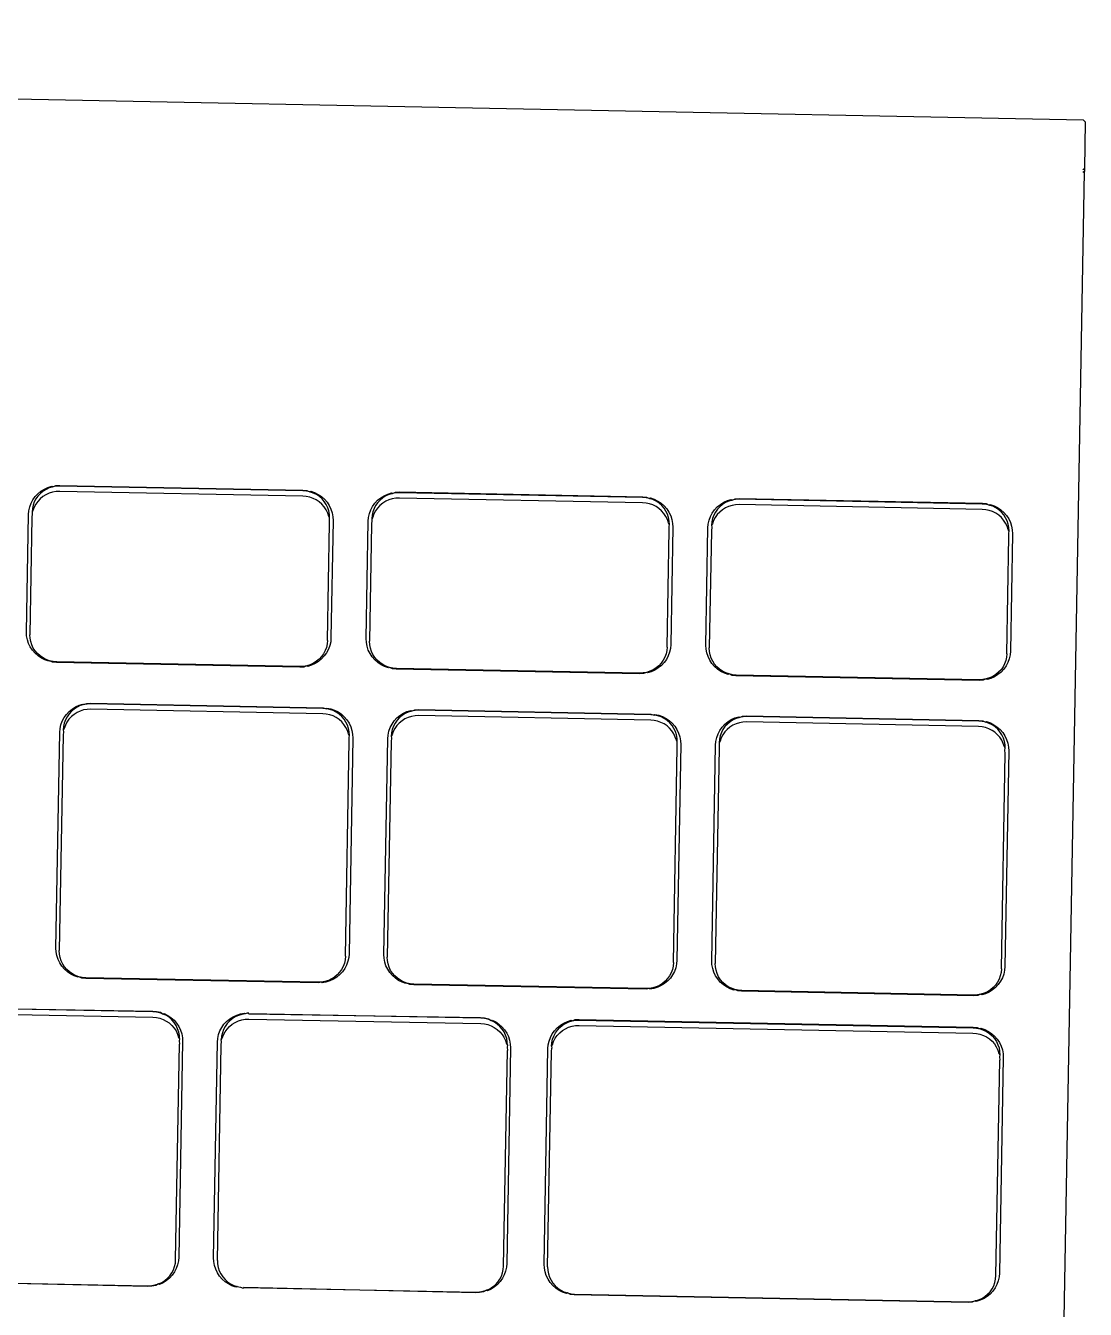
# Model space of a CAD drawing. Header units: millimetres. Extents: x -9564 to 100156, y -26854 to 24346.
# Drawn here: x 64363.5 to 64417.4, y -3002.1 to -2936.8 of the extents above; entities that cross this region are included whole.
import ezdxf

# ---------------------------------------------------------------- set-up
doc = ezdxf.new("R2010")
doc.units = ezdxf.units.MM
doc.header["$LTSCALE"] = 100
doc.layers.add('Muebles', color=112, linetype='Continuous')

msp = doc.modelspace()

# ---------------------------------------------------------------- linework, layer by layer
at = {"layer": 'Muebles'}
for p, q in [((64417.324, -2941.59), (64170.761, -2936.784)), ((64417.324, -2941.59), (64417.41, -2941.678)), ((64417.41, -2941.678), (64417.368, -2944.063)), ((64415.508, -3049.529), (64417.366, -2944.199)), ((64417.366, -2944.199), (64417.277, -2944.263)), ((64417.368, -2944.063), (64417.279, -2944.127)), ((64417.368, -2944.063), (64417.366, -2944.199)), ((64364.472, -2960.364), (64364.657, -2960.28)), ((64364.725, -2960.303), (64364.561, -2960.378)), ((64364.657, -2960.28), (64364.852, -2960.219)), ((64364.898, -2960.25), (64364.725, -2960.303)), ((64364.852, -2960.219), (64364.898, -2960.25)), ((64364.898, -2960.25), (64365.053, -2960.184)), ((64365.076, -2960.219), (64364.898, -2960.25)), ((64365.053, -2960.184), (64365.252, -2960.176)), ((64365.257, -2960.211), (64365.076, -2960.219)), ((64365.252, -2960.176), (64377.625, -2960.417)), ((64377.619, -2960.452), (64365.257, -2960.211)), ((64363.796, -2961.088), (64363.89, -2960.911)), ((64363.89, -2960.911), (64364.006, -2960.748)), ((64364.044, -2960.863), (64363.961, -2961.02)), ((64364.006, -2960.748), (64364.144, -2960.6)), ((64364.148, -2960.718), (64364.044, -2960.863)), ((64364.265, -2960.861), (64364.143, -2960.991)), ((64364.144, -2960.6), (64364.3, -2960.472)), ((64364.27, -2960.588), (64364.148, -2960.718)), ((64364.403, -2960.747), (64364.265, -2960.861)), ((64364.408, -2960.474), (64364.27, -2960.588)), ((64364.3, -2960.472), (64364.472, -2960.364)), ((64364.556, -2960.651), (64364.403, -2960.747)), ((64364.561, -2960.378), (64364.408, -2960.474)), ((64364.72, -2960.576), (64364.556, -2960.651)), ((64364.893, -2960.523), (64364.72, -2960.576)), ((64365.071, -2960.492), (64364.893, -2960.523)), ((64365.252, -2960.484), (64365.071, -2960.492)), ((64377.614, -2960.725), (64365.252, -2960.484)), ((64377.795, -2960.74), (64377.614, -2960.725)), ((64377.8, -2960.467), (64377.619, -2960.452)), ((64377.625, -2960.417), (64377.823, -2960.433)), ((64377.972, -2960.778), (64377.795, -2960.74)), ((64377.977, -2960.505), (64377.8, -2960.467)), ((64377.823, -2960.433), (64377.977, -2960.505)), ((64378.143, -2960.838), (64377.972, -2960.778)), ((64377.977, -2960.505), (64378.023, -2960.476)), ((64378.148, -2960.565), (64377.977, -2960.505)), ((64378.023, -2960.476), (64378.216, -2960.544)), ((64378.304, -2960.919), (64378.143, -2960.838)), ((64378.309, -2960.646), (64378.148, -2960.565)), ((64378.216, -2960.544), (64378.398, -2960.636)), ((64378.453, -2961.021), (64378.304, -2960.919)), ((64378.458, -2960.748), (64378.309, -2960.646)), ((64378.398, -2960.636), (64378.566, -2960.75)), ((64378.593, -2960.867), (64378.458, -2960.748)), ((64378.566, -2960.75), (64378.717, -2960.884)), ((64378.71, -2961.002), (64378.593, -2960.867)), ((64378.717, -2960.884), (64378.849, -2961.037)), ((64381.282, -2961.084), (64381.42, -2960.937)), ((64381.42, -2960.937), (64381.576, -2960.809)), ((64381.546, -2960.924), (64381.424, -2961.055)), ((64381.684, -2960.81), (64381.546, -2960.924)), ((64381.576, -2960.809), (64381.748, -2960.701)), ((64381.837, -2960.715), (64381.684, -2960.81)), ((64381.748, -2960.701), (64381.933, -2960.617)), ((64381.996, -2960.913), (64381.832, -2960.988)), ((64382.001, -2960.64), (64381.837, -2960.715)), ((64381.933, -2960.617), (64382.128, -2960.556)), ((64382.169, -2960.86), (64381.996, -2960.913)), ((64382.174, -2960.587), (64382.001, -2960.64)), ((64382.128, -2960.556), (64382.174, -2960.587)), ((64382.347, -2960.829), (64382.169, -2960.86)), ((64382.174, -2960.587), (64382.329, -2960.521)), ((64382.352, -2960.556), (64382.174, -2960.587)), ((64382.329, -2960.521), (64382.528, -2960.512)), ((64382.529, -2960.821), (64382.347, -2960.829)), ((64382.533, -2960.548), (64382.352, -2960.556)), ((64382.528, -2960.512), (64394.901, -2960.754)), ((64394.89, -2961.062), (64382.529, -2960.821)), ((64394.895, -2960.789), (64382.533, -2960.548)), ((64395.076, -2960.804), (64394.895, -2960.789)), ((64394.901, -2960.754), (64395.099, -2960.77)), ((64395.253, -2960.842), (64395.076, -2960.804)), ((64395.099, -2960.77), (64395.253, -2960.842)), ((64395.253, -2960.842), (64395.299, -2960.813)), ((64395.424, -2960.902), (64395.253, -2960.842)), ((64395.299, -2960.813), (64395.492, -2960.881)), ((64395.585, -2960.983), (64395.424, -2960.902)), ((64395.492, -2960.881), (64395.674, -2960.973)), ((64395.734, -2961.084), (64395.585, -2960.983)), ((64395.674, -2960.973), (64395.842, -2961.087)), ((64399.024, -2961.038), (64399.209, -2960.953)), ((64399.277, -2960.977), (64399.113, -2961.052)), ((64399.209, -2960.953), (64399.404, -2960.893)), ((64399.45, -2960.923), (64399.277, -2960.977)), ((64399.404, -2960.893), (64399.45, -2960.923)), ((64399.45, -2960.923), (64399.606, -2960.858)), ((64399.628, -2960.892), (64399.45, -2960.923)), ((64399.606, -2960.858), (64399.804, -2960.849)), ((64399.809, -2960.884), (64399.628, -2960.892)), ((64399.804, -2960.849), (64412.177, -2961.09)), ((64412.171, -2961.125), (64399.809, -2960.884)), ((64363.667, -2961.663), (64363.684, -2961.47)), ((64363.684, -2961.47), (64363.727, -2961.275)), ((64363.727, -2961.275), (64363.796, -2961.088)), ((64363.857, -2961.632), (64363.842, -2961.809)), ((64363.862, -2961.359), (64363.847, -2961.535)), ((64363.895, -2961.46), (64363.847, -2961.535)), ((64363.847, -2961.535), (64363.857, -2961.632)), ((64363.9, -2961.187), (64363.862, -2961.359)), ((64363.956, -2961.293), (64363.895, -2961.46)), ((64363.961, -2961.02), (64363.9, -2961.187)), ((64364.039, -2961.136), (64363.956, -2961.293)), ((64364.143, -2960.991), (64364.039, -2961.136)), ((64378.588, -2961.14), (64378.453, -2961.021)), ((64378.705, -2961.275), (64378.588, -2961.14)), ((64378.803, -2961.424), (64378.705, -2961.275)), ((64378.808, -2961.151), (64378.71, -2961.002)), ((64378.881, -2961.584), (64378.803, -2961.424)), ((64378.885, -2961.311), (64378.808, -2961.151)), ((64378.849, -2961.037), (64378.96, -2961.205)), ((64378.936, -2961.753), (64378.881, -2961.584)), ((64378.941, -2961.48), (64378.885, -2961.311)), ((64378.973, -2961.654), (64378.941, -2961.48)), ((64378.96, -2961.205), (64379.047, -2961.385)), ((64379.047, -2961.385), (64379.11, -2961.575)), ((64379.11, -2961.575), (64379.146, -2961.771)), ((64380.96, -2961.807), (64381.003, -2961.612)), ((64381.003, -2961.612), (64381.072, -2961.425)), ((64381.072, -2961.425), (64381.166, -2961.248)), ((64381.176, -2961.523), (64381.138, -2961.696)), ((64381.166, -2961.248), (64381.282, -2961.084)), ((64381.232, -2961.63), (64381.171, -2961.796)), ((64381.237, -2961.357), (64381.176, -2961.523)), ((64381.315, -2961.473), (64381.232, -2961.63)), ((64381.32, -2961.2), (64381.237, -2961.357)), ((64381.419, -2961.328), (64381.315, -2961.473)), ((64381.424, -2961.055), (64381.32, -2961.2)), ((64381.541, -2961.197), (64381.419, -2961.328)), ((64381.679, -2961.083), (64381.541, -2961.197)), ((64381.832, -2960.988), (64381.679, -2961.083)), ((64395.071, -2961.077), (64394.89, -2961.062)), ((64395.248, -2961.115), (64395.071, -2961.077)), ((64395.419, -2961.175), (64395.248, -2961.115)), ((64395.58, -2961.256), (64395.419, -2961.175)), ((64395.729, -2961.357), (64395.58, -2961.256)), ((64395.864, -2961.477), (64395.729, -2961.357)), ((64395.869, -2961.204), (64395.734, -2961.084)), ((64395.842, -2961.087), (64395.993, -2961.221)), ((64395.981, -2961.612), (64395.864, -2961.477)), ((64395.986, -2961.339), (64395.869, -2961.204)), ((64396.079, -2961.761), (64395.981, -2961.612)), ((64396.084, -2961.488), (64395.986, -2961.339)), ((64395.993, -2961.221), (64396.126, -2961.374)), ((64396.162, -2961.648), (64396.084, -2961.488)), ((64396.126, -2961.374), (64396.236, -2961.542)), ((64396.236, -2961.542), (64396.324, -2961.722)), ((64398.349, -2961.761), (64398.442, -2961.585)), ((64398.442, -2961.585), (64398.559, -2961.421)), ((64398.596, -2961.537), (64398.513, -2961.694)), ((64398.559, -2961.421), (64398.696, -2961.274)), ((64398.7, -2961.392), (64398.596, -2961.537)), ((64398.817, -2961.534), (64398.695, -2961.665)), ((64398.696, -2961.274), (64398.852, -2961.145)), ((64398.822, -2961.261), (64398.7, -2961.392)), ((64398.955, -2961.42), (64398.817, -2961.534)), ((64398.96, -2961.147), (64398.822, -2961.261)), ((64398.852, -2961.145), (64399.024, -2961.038)), ((64399.108, -2961.325), (64398.955, -2961.42)), ((64399.113, -2961.052), (64398.96, -2961.147)), ((64399.272, -2961.25), (64399.108, -2961.325)), ((64399.445, -2961.196), (64399.272, -2961.25)), ((64399.623, -2961.165), (64399.445, -2961.196)), ((64399.805, -2961.157), (64399.623, -2961.165)), ((64412.166, -2961.398), (64399.805, -2961.157)), ((64412.347, -2961.413), (64412.166, -2961.398)), ((64412.352, -2961.14), (64412.171, -2961.125)), ((64412.177, -2961.09), (64412.376, -2961.107)), ((64412.524, -2961.451), (64412.347, -2961.413)), ((64412.529, -2961.178), (64412.352, -2961.14)), ((64412.376, -2961.107), (64412.529, -2961.178)), ((64412.695, -2961.512), (64412.524, -2961.451)), ((64412.529, -2961.178), (64412.576, -2961.15)), ((64412.7, -2961.239), (64412.529, -2961.178)), ((64412.576, -2961.15), (64412.768, -2961.218)), ((64412.856, -2961.593), (64412.695, -2961.512)), ((64412.861, -2961.32), (64412.7, -2961.239)), ((64412.768, -2961.218), (64412.95, -2961.309)), ((64413.005, -2961.694), (64412.856, -2961.593)), ((64413.01, -2961.421), (64412.861, -2961.32)), ((64412.95, -2961.309), (64413.118, -2961.423)), ((64413.145, -2961.54), (64413.01, -2961.421)), ((64413.118, -2961.423), (64413.27, -2961.558)), ((64413.262, -2961.676), (64413.145, -2961.54)), ((64413.27, -2961.558), (64413.402, -2961.71)), ((64363.562, -2967.639), (64363.667, -2961.663)), ((64363.842, -2961.809), (64363.737, -2967.774)), ((64378.872, -2968.069), (64378.977, -2962.104)), ((64378.982, -2961.831), (64378.936, -2961.753)), ((64378.968, -2961.927), (64378.982, -2961.831)), ((64378.977, -2962.104), (64378.968, -2961.927)), ((64378.982, -2961.831), (64378.973, -2961.654)), ((64379.156, -2961.965), (64379.05, -2967.941)), ((64379.146, -2961.771), (64379.156, -2961.965)), ((64380.838, -2967.976), (64380.944, -2962)), ((64380.944, -2962), (64380.96, -2961.807)), ((64381.118, -2962.145), (64381.013, -2968.11)), ((64381.133, -2961.969), (64381.118, -2962.145)), ((64381.138, -2961.696), (64381.123, -2961.872)), ((64381.171, -2961.796), (64381.123, -2961.872)), ((64381.123, -2961.872), (64381.133, -2961.969)), ((64396.157, -2961.921), (64396.079, -2961.761)), ((64396.212, -2962.09), (64396.157, -2961.921)), ((64396.217, -2961.817), (64396.162, -2961.648)), ((64396.258, -2962.167), (64396.212, -2962.09)), ((64396.249, -2961.991), (64396.217, -2961.817)), ((64396.244, -2962.264), (64396.258, -2962.167)), ((64396.253, -2962.44), (64396.244, -2962.264)), ((64396.258, -2962.167), (64396.249, -2961.991)), ((64396.324, -2961.722), (64396.386, -2961.912)), ((64396.386, -2961.912), (64396.422, -2962.108)), ((64396.422, -2962.108), (64396.432, -2962.302)), ((64398.22, -2962.336), (64398.236, -2962.144)), ((64398.236, -2962.144), (64398.279, -2961.949)), ((64398.279, -2961.949), (64398.349, -2961.761)), ((64398.414, -2962.033), (64398.399, -2962.209)), ((64398.447, -2962.133), (64398.399, -2962.209)), ((64398.399, -2962.209), (64398.409, -2962.306)), ((64398.452, -2961.86), (64398.414, -2962.033)), ((64398.508, -2961.967), (64398.447, -2962.133)), ((64398.513, -2961.694), (64398.452, -2961.86)), ((64398.592, -2961.81), (64398.508, -2961.967)), ((64398.695, -2961.665), (64398.592, -2961.81)), ((64413.14, -2961.813), (64413.005, -2961.694)), ((64413.257, -2961.949), (64413.14, -2961.813)), ((64413.355, -2962.098), (64413.257, -2961.949)), ((64413.36, -2961.825), (64413.262, -2961.676)), ((64413.433, -2962.258), (64413.355, -2962.098)), ((64413.438, -2961.985), (64413.36, -2961.825)), ((64413.402, -2961.71), (64413.513, -2961.878)), ((64413.488, -2962.426), (64413.433, -2962.258)), ((64413.493, -2962.153), (64413.438, -2961.985)), ((64413.525, -2962.327), (64413.493, -2962.153)), ((64413.513, -2961.878), (64413.6, -2962.059)), ((64413.6, -2962.059), (64413.662, -2962.249)), ((64413.662, -2962.249), (64413.699, -2962.445)), ((64396.148, -2968.405), (64396.253, -2962.44)), ((64396.432, -2962.302), (64396.327, -2968.278)), ((64398.114, -2968.313), (64398.22, -2962.336)), ((64398.394, -2962.482), (64398.289, -2968.447)), ((64398.409, -2962.306), (64398.394, -2962.482)), ((64413.424, -2968.742), (64413.529, -2962.777)), ((64413.534, -2962.504), (64413.488, -2962.426)), ((64413.52, -2962.6), (64413.534, -2962.504)), ((64413.529, -2962.777), (64413.52, -2962.6)), ((64413.534, -2962.504), (64413.525, -2962.327)), ((64413.708, -2962.638), (64413.603, -2968.615)), ((64413.699, -2962.445), (64413.708, -2962.638)), ((64363.571, -2967.833), (64363.562, -2967.639)), ((64363.608, -2968.029), (64363.571, -2967.833)), ((64363.67, -2968.219), (64363.608, -2968.029)), ((64363.745, -2967.95), (64363.737, -2967.774)), ((64363.778, -2968.124), (64363.745, -2967.95)), ((64363.833, -2968.293), (64363.778, -2968.124)), ((64378.872, -2968.069), (64378.857, -2968.245)), ((64379.034, -2968.134), (64378.991, -2968.329)), ((64379.05, -2967.941), (64379.034, -2968.134)), ((64380.848, -2968.169), (64380.838, -2967.976)), ((64380.884, -2968.366), (64380.848, -2968.169)), ((64381.021, -2968.287), (64381.013, -2968.11)), ((64363.758, -2968.399), (64363.67, -2968.219)), ((64363.868, -2968.567), (64363.758, -2968.399)), ((64363.91, -2968.453), (64363.833, -2968.293)), ((64364, -2968.72), (64363.868, -2968.567)), ((64364.009, -2968.602), (64363.91, -2968.453)), ((64364.152, -2968.854), (64364, -2968.72)), ((64364.126, -2968.737), (64364.009, -2968.602)), ((64364.26, -2968.857), (64364.126, -2968.737)), ((64378.674, -2968.741), (64378.571, -2968.886)), ((64378.757, -2968.584), (64378.674, -2968.741)), ((64378.828, -2968.693), (64378.711, -2968.857)), ((64378.818, -2968.418), (64378.757, -2968.584)), ((64378.857, -2968.245), (64378.818, -2968.418)), ((64378.922, -2968.516), (64378.828, -2968.693)), ((64378.991, -2968.329), (64378.922, -2968.516)), ((64380.946, -2968.556), (64380.884, -2968.366)), ((64381.034, -2968.736), (64380.946, -2968.556)), ((64381.054, -2968.461), (64381.021, -2968.287)), ((64381.144, -2968.904), (64381.034, -2968.736)), ((64381.109, -2968.63), (64381.054, -2968.461)), ((64381.186, -2968.79), (64381.109, -2968.63)), ((64381.285, -2968.939), (64381.186, -2968.79)), ((64396.094, -2968.754), (64396.033, -2968.921)), ((64396.133, -2968.582), (64396.094, -2968.754)), ((64396.148, -2968.405), (64396.133, -2968.582)), ((64396.267, -2968.665), (64396.198, -2968.853)), ((64396.31, -2968.471), (64396.267, -2968.665)), ((64396.327, -2968.278), (64396.31, -2968.471)), ((64398.124, -2968.506), (64398.114, -2968.313)), ((64398.16, -2968.702), (64398.124, -2968.506)), ((64398.223, -2968.892), (64398.16, -2968.702)), ((64398.297, -2968.624), (64398.289, -2968.447)), ((64398.33, -2968.798), (64398.297, -2968.624)), ((64398.385, -2968.966), (64398.33, -2968.798)), ((64413.424, -2968.742), (64413.409, -2968.918)), ((64413.586, -2968.808), (64413.543, -2969.002)), ((64413.603, -2968.615), (64413.586, -2968.808)), ((64364.32, -2968.968), (64364.152, -2968.854)), ((64364.409, -2968.958), (64364.26, -2968.857)), ((64364.502, -2969.06), (64364.32, -2968.968)), ((64364.571, -2969.039), (64364.409, -2968.958)), ((64364.695, -2969.128), (64364.502, -2969.06)), ((64364.741, -2969.099), (64364.571, -2969.039)), ((64364.741, -2969.099), (64364.695, -2969.128)), ((64364.919, -2969.137), (64364.741, -2969.099)), ((64364.895, -2969.171), (64364.741, -2969.099)), ((64365.093, -2969.187), (64364.895, -2969.171)), ((64365.1, -2969.152), (64364.919, -2969.137)), ((64377.466, -2969.428), (64365.093, -2969.187)), ((64377.461, -2969.393), (64365.1, -2969.152)), ((64377.642, -2969.385), (64377.461, -2969.393)), ((64377.664, -2969.42), (64377.466, -2969.428)), ((64377.821, -2969.354), (64377.642, -2969.385)), ((64377.821, -2969.354), (64377.664, -2969.42)), ((64377.994, -2969.301), (64377.821, -2969.354)), ((64377.866, -2969.385), (64377.821, -2969.354)), ((64378.061, -2969.324), (64377.866, -2969.385)), ((64378.158, -2969.226), (64377.994, -2969.301)), ((64378.246, -2969.24), (64378.061, -2969.324)), ((64378.31, -2969.13), (64378.158, -2969.226)), ((64378.418, -2969.132), (64378.246, -2969.24)), ((64378.449, -2969.016), (64378.31, -2969.13)), ((64378.574, -2969.004), (64378.418, -2969.132)), ((64378.571, -2968.886), (64378.449, -2969.016)), ((64378.711, -2968.857), (64378.574, -2969.004)), ((64381.277, -2969.056), (64381.144, -2968.904)), ((64381.428, -2969.191), (64381.277, -2969.056)), ((64381.402, -2969.074), (64381.285, -2968.939)), ((64381.536, -2969.193), (64381.402, -2969.074)), ((64381.596, -2969.305), (64381.428, -2969.191)), ((64381.685, -2969.294), (64381.536, -2969.193)), ((64381.778, -2969.397), (64381.596, -2969.305)), ((64381.847, -2969.376), (64381.685, -2969.294)), ((64381.971, -2969.465), (64381.778, -2969.397)), ((64382.017, -2969.436), (64381.847, -2969.376)), ((64382.017, -2969.436), (64381.971, -2969.465)), ((64382.195, -2969.474), (64382.017, -2969.436)), ((64382.171, -2969.507), (64382.017, -2969.436)), ((64382.376, -2969.489), (64382.195, -2969.474)), ((64395.586, -2969.467), (64395.434, -2969.562)), ((64395.694, -2969.469), (64395.522, -2969.576)), ((64395.725, -2969.353), (64395.586, -2969.467)), ((64395.85, -2969.341), (64395.694, -2969.469)), ((64395.847, -2969.223), (64395.725, -2969.353)), ((64395.95, -2969.078), (64395.847, -2969.223)), ((64395.988, -2969.193), (64395.85, -2969.341)), ((64396.033, -2968.921), (64395.95, -2969.078)), ((64396.104, -2969.03), (64395.988, -2969.193)), ((64396.198, -2968.853), (64396.104, -2969.03)), ((64398.31, -2969.073), (64398.223, -2968.892)), ((64398.421, -2969.241), (64398.31, -2969.073)), ((64398.462, -2969.127), (64398.385, -2968.966)), ((64398.553, -2969.393), (64398.421, -2969.241)), ((64398.561, -2969.276), (64398.462, -2969.127)), ((64398.704, -2969.528), (64398.553, -2969.393)), ((64398.678, -2969.411), (64398.561, -2969.276)), ((64398.812, -2969.53), (64398.678, -2969.411)), ((64413.226, -2969.414), (64413.123, -2969.559)), ((64413.309, -2969.257), (64413.226, -2969.414)), ((64413.38, -2969.367), (64413.264, -2969.53)), ((64413.371, -2969.091), (64413.309, -2969.257)), ((64413.409, -2968.918), (64413.371, -2969.091)), ((64413.474, -2969.19), (64413.38, -2969.367)), ((64413.543, -2969.002), (64413.474, -2969.19)), ((64382.369, -2969.524), (64382.171, -2969.507)), ((64394.742, -2969.765), (64382.369, -2969.524)), ((64394.737, -2969.73), (64382.376, -2969.489)), ((64394.918, -2969.722), (64394.737, -2969.73)), ((64394.941, -2969.756), (64394.742, -2969.765)), ((64395.097, -2969.691), (64394.918, -2969.722)), ((64395.097, -2969.691), (64394.941, -2969.756)), ((64395.27, -2969.637), (64395.097, -2969.691)), ((64395.142, -2969.721), (64395.097, -2969.691)), ((64395.337, -2969.661), (64395.142, -2969.721)), ((64395.434, -2969.562), (64395.27, -2969.637)), ((64395.522, -2969.576), (64395.337, -2969.661)), ((64398.872, -2969.642), (64398.704, -2969.528)), ((64398.961, -2969.631), (64398.812, -2969.53)), ((64399.054, -2969.734), (64398.872, -2969.642)), ((64399.123, -2969.713), (64398.961, -2969.631)), ((64399.247, -2969.801), (64399.054, -2969.734)), ((64399.293, -2969.773), (64399.123, -2969.713)), ((64399.293, -2969.773), (64399.247, -2969.801)), ((64399.471, -2969.811), (64399.293, -2969.773)), ((64399.447, -2969.844), (64399.293, -2969.773)), ((64399.645, -2969.861), (64399.447, -2969.844)), ((64399.652, -2969.826), (64399.471, -2969.811)), ((64412.018, -2970.102), (64399.645, -2969.861)), ((64412.013, -2970.067), (64399.652, -2969.826)), ((64412.194, -2970.059), (64412.013, -2970.067)), ((64412.217, -2970.093), (64412.018, -2970.102)), ((64412.373, -2970.028), (64412.194, -2970.059)), ((64412.373, -2970.028), (64412.217, -2970.093)), ((64412.546, -2969.974), (64412.373, -2970.028)), ((64412.418, -2970.058), (64412.373, -2970.028)), ((64412.613, -2969.998), (64412.418, -2970.058)), ((64412.71, -2969.899), (64412.546, -2969.974)), ((64412.798, -2969.913), (64412.613, -2969.998)), ((64412.862, -2969.804), (64412.71, -2969.899)), ((64412.97, -2969.806), (64412.798, -2969.913)), ((64413.001, -2969.69), (64412.862, -2969.804)), ((64413.126, -2969.677), (64412.97, -2969.806)), ((64413.123, -2969.559), (64413.001, -2969.69)), ((64413.264, -2969.53), (64413.126, -2969.677)), ((64366.053, -2971.448), (64366.237, -2971.363)), ((64366.301, -2971.386), (64366.139, -2971.462)), ((64366.237, -2971.363), (64366.43, -2971.303)), ((64366.473, -2971.333), (64366.301, -2971.386)), ((64366.43, -2971.303), (64366.473, -2971.333)), ((64366.473, -2971.333), (64366.63, -2971.268)), ((64366.649, -2971.302), (64366.473, -2971.333)), ((64366.63, -2971.268), (64366.827, -2971.259)), ((64366.829, -2971.294), (64366.649, -2971.302)), ((64366.827, -2971.259), (64378.644, -2971.489)), ((64378.634, -2971.524), (64366.829, -2971.294)), ((64365.384, -2972.172), (64365.477, -2971.995)), ((64365.477, -2971.995), (64365.592, -2971.831)), ((64365.628, -2971.947), (64365.545, -2972.104)), ((64365.592, -2971.831), (64365.728, -2971.684)), ((64365.725, -2972.074), (64365.623, -2972.22)), ((64365.73, -2971.801), (64365.628, -2971.947)), ((64365.846, -2971.944), (64365.725, -2972.074)), ((64365.728, -2971.684), (64365.883, -2971.556)), ((64365.851, -2971.671), (64365.73, -2971.801)), ((64365.983, -2971.83), (64365.846, -2971.944)), ((64365.988, -2971.557), (64365.851, -2971.671)), ((64365.883, -2971.556), (64366.053, -2971.448)), ((64366.134, -2971.735), (64365.983, -2971.83)), ((64366.139, -2971.462), (64365.988, -2971.557)), ((64366.297, -2971.66), (64366.134, -2971.735)), ((64366.468, -2971.606), (64366.297, -2971.66)), ((64366.645, -2971.575), (64366.468, -2971.606)), ((64366.824, -2971.567), (64366.645, -2971.575)), ((64378.629, -2971.797), (64366.824, -2971.567)), ((64378.808, -2971.812), (64378.629, -2971.797)), ((64378.813, -2971.539), (64378.634, -2971.524)), ((64378.644, -2971.489), (64378.813, -2971.539)), ((64378.984, -2971.85), (64378.808, -2971.812)), ((64378.813, -2971.539), (64378.841, -2971.506)), ((64378.989, -2971.577), (64378.813, -2971.539)), ((64378.841, -2971.506), (64379.039, -2971.549)), ((64379.153, -2971.91), (64378.984, -2971.85)), ((64379.158, -2971.637), (64378.989, -2971.577)), ((64379.039, -2971.549), (64379.23, -2971.616)), ((64379.313, -2971.991), (64379.153, -2971.91)), ((64379.318, -2971.718), (64379.158, -2971.637)), ((64379.23, -2971.616), (64379.411, -2971.708)), ((64379.46, -2972.093), (64379.313, -2971.991)), ((64379.465, -2971.82), (64379.318, -2971.718)), ((64379.411, -2971.708), (64379.577, -2971.823)), ((64379.598, -2971.939), (64379.465, -2971.82)), ((64379.577, -2971.823), (64379.727, -2971.957)), ((64379.714, -2972.074), (64379.598, -2971.939)), ((64379.811, -2972.223), (64379.714, -2972.074)), ((64379.727, -2971.957), (64379.858, -2972.11)), ((64382.268, -2972.157), (64382.404, -2972.009)), ((64382.404, -2972.009), (64382.559, -2971.881)), ((64382.529, -2971.996), (64382.408, -2972.127)), ((64382.666, -2971.882), (64382.529, -2971.996)), ((64382.559, -2971.881), (64382.729, -2971.773)), ((64382.812, -2972.06), (64382.661, -2972.155)), ((64382.817, -2971.787), (64382.666, -2971.882)), ((64382.729, -2971.773), (64382.913, -2971.688)), ((64382.974, -2971.985), (64382.812, -2972.06)), ((64382.979, -2971.712), (64382.817, -2971.787)), ((64382.913, -2971.688), (64383.106, -2971.628)), ((64383.145, -2971.931), (64382.974, -2971.985)), ((64383.15, -2971.658), (64382.979, -2971.712)), ((64383.106, -2971.628), (64383.15, -2971.658)), ((64383.322, -2971.9), (64383.145, -2971.931)), ((64383.15, -2971.658), (64383.306, -2971.593)), ((64383.327, -2971.627), (64383.15, -2971.658)), ((64383.306, -2971.593), (64383.503, -2971.584)), ((64383.502, -2971.892), (64383.322, -2971.9)), ((64383.507, -2971.619), (64383.327, -2971.627)), ((64395.307, -2972.122), (64383.502, -2971.892)), ((64383.503, -2971.584), (64395.32, -2971.814)), ((64395.312, -2971.849), (64383.507, -2971.619)), ((64395.491, -2971.864), (64395.312, -2971.849)), ((64395.32, -2971.814), (64395.491, -2971.864)), ((64395.491, -2971.864), (64395.517, -2971.831)), ((64395.667, -2971.902), (64395.491, -2971.864)), ((64395.517, -2971.831), (64395.715, -2971.874)), ((64395.836, -2971.962), (64395.667, -2971.902)), ((64395.715, -2971.874), (64395.906, -2971.942)), ((64395.995, -2972.044), (64395.836, -2971.962)), ((64395.906, -2971.942), (64396.087, -2972.033)), ((64396.143, -2972.145), (64395.995, -2972.044)), ((64396.087, -2972.033), (64396.253, -2972.148)), ((64399.405, -2972.098), (64399.589, -2972.013)), ((64399.657, -2972.037), (64399.494, -2972.112)), ((64399.589, -2972.013), (64399.782, -2971.953)), ((64399.828, -2971.983), (64399.657, -2972.037)), ((64399.782, -2971.953), (64399.828, -2971.983)), ((64399.828, -2971.983), (64399.982, -2971.918)), ((64400.005, -2971.952), (64399.828, -2971.983)), ((64399.982, -2971.918), (64400.179, -2971.909)), ((64400.184, -2971.944), (64400.005, -2971.952)), ((64400.179, -2971.909), (64411.996, -2972.139)), ((64411.99, -2972.174), (64400.184, -2971.944)), ((64365.256, -2972.746), (64365.273, -2972.554)), ((64365.273, -2972.554), (64365.316, -2972.359)), ((64365.316, -2972.359), (64365.384, -2972.172)), ((64365.442, -2972.716), (64365.427, -2972.892)), ((64365.447, -2972.443), (64365.432, -2972.619)), ((64365.48, -2972.543), (64365.432, -2972.619)), ((64365.432, -2972.619), (64365.442, -2972.716)), ((64365.485, -2972.27), (64365.447, -2972.443)), ((64365.541, -2972.377), (64365.48, -2972.543)), ((64365.545, -2972.104), (64365.485, -2972.27)), ((64365.623, -2972.22), (64365.541, -2972.377)), ((64379.593, -2972.212), (64379.46, -2972.093)), ((64379.709, -2972.347), (64379.593, -2972.212)), ((64379.807, -2972.496), (64379.709, -2972.347)), ((64379.883, -2972.656), (64379.807, -2972.496)), ((64379.888, -2972.383), (64379.811, -2972.223)), ((64379.858, -2972.11), (64379.968, -2972.277)), ((64379.938, -2972.825), (64379.883, -2972.656)), ((64379.943, -2972.552), (64379.888, -2972.383)), ((64379.975, -2972.726), (64379.943, -2972.552)), ((64379.968, -2972.277), (64380.054, -2972.458)), ((64379.984, -2972.902), (64379.975, -2972.726)), ((64380.054, -2972.458), (64380.116, -2972.648)), ((64380.116, -2972.648), (64380.152, -2972.844)), ((64381.949, -2972.879), (64381.992, -2972.684)), ((64381.992, -2972.684), (64382.06, -2972.497)), ((64382.06, -2972.497), (64382.153, -2972.32)), ((64382.162, -2972.595), (64382.124, -2972.768)), ((64382.153, -2972.32), (64382.268, -2972.157)), ((64382.218, -2972.702), (64382.158, -2972.868)), ((64382.223, -2972.429), (64382.162, -2972.595)), ((64382.301, -2972.545), (64382.218, -2972.702)), ((64382.305, -2972.272), (64382.223, -2972.429)), ((64382.403, -2972.4), (64382.301, -2972.545)), ((64382.408, -2972.127), (64382.305, -2972.272)), ((64382.524, -2972.269), (64382.403, -2972.4)), ((64382.661, -2972.155), (64382.524, -2972.269)), ((64395.486, -2972.137), (64395.307, -2972.122)), ((64395.662, -2972.175), (64395.486, -2972.137)), ((64395.831, -2972.235), (64395.662, -2972.175)), ((64395.991, -2972.317), (64395.831, -2972.235)), ((64396.138, -2972.418), (64395.991, -2972.317)), ((64396.271, -2972.537), (64396.138, -2972.418)), ((64396.276, -2972.264), (64396.143, -2972.145)), ((64396.253, -2972.148), (64396.403, -2972.282)), ((64396.387, -2972.672), (64396.271, -2972.537)), ((64396.392, -2972.399), (64396.276, -2972.264)), ((64396.484, -2972.821), (64396.387, -2972.672)), ((64396.489, -2972.548), (64396.392, -2972.399)), ((64396.403, -2972.282), (64396.534, -2972.435)), ((64396.566, -2972.708), (64396.489, -2972.548)), ((64396.534, -2972.435), (64396.644, -2972.602)), ((64396.621, -2972.877), (64396.566, -2972.708)), ((64396.644, -2972.602), (64396.73, -2972.783)), ((64398.736, -2972.822), (64398.828, -2972.645)), ((64398.828, -2972.645), (64398.944, -2972.482)), ((64398.983, -2972.597), (64398.901, -2972.754)), ((64398.944, -2972.482), (64399.08, -2972.334)), ((64399.081, -2972.725), (64398.978, -2972.87)), ((64399.085, -2972.452), (64398.983, -2972.597)), ((64399.08, -2972.334), (64399.235, -2972.206)), ((64399.201, -2972.594), (64399.081, -2972.725)), ((64399.206, -2972.321), (64399.085, -2972.452)), ((64399.339, -2972.48), (64399.201, -2972.594)), ((64399.343, -2972.207), (64399.206, -2972.321)), ((64399.235, -2972.206), (64399.405, -2972.098)), ((64399.49, -2972.385), (64399.339, -2972.48)), ((64399.494, -2972.112), (64399.343, -2972.207)), ((64399.652, -2972.31), (64399.49, -2972.385)), ((64399.823, -2972.256), (64399.652, -2972.31)), ((64400, -2972.225), (64399.823, -2972.256)), ((64400.179, -2972.217), (64400, -2972.225)), ((64411.985, -2972.447), (64400.179, -2972.217)), ((64412.164, -2972.462), (64411.985, -2972.447)), ((64412.169, -2972.189), (64411.99, -2972.174)), ((64411.996, -2972.139), (64412.193, -2972.156)), ((64412.339, -2972.5), (64412.164, -2972.462)), ((64412.344, -2972.227), (64412.169, -2972.189)), ((64412.193, -2972.156), (64412.344, -2972.227)), ((64412.509, -2972.56), (64412.339, -2972.5)), ((64412.344, -2972.227), (64412.391, -2972.199)), ((64412.513, -2972.287), (64412.344, -2972.227)), ((64412.391, -2972.199), (64412.582, -2972.267)), ((64412.668, -2972.642), (64412.509, -2972.56)), ((64412.673, -2972.369), (64412.513, -2972.287)), ((64412.582, -2972.267), (64412.763, -2972.358)), ((64412.816, -2972.743), (64412.668, -2972.642)), ((64412.821, -2972.47), (64412.673, -2972.369)), ((64412.763, -2972.358), (64412.929, -2972.473)), ((64412.949, -2972.862), (64412.816, -2972.743)), ((64412.954, -2972.589), (64412.821, -2972.47)), ((64412.929, -2972.473), (64413.079, -2972.607)), ((64413.07, -2972.724), (64412.954, -2972.589)), ((64413.167, -2972.873), (64413.07, -2972.724)), ((64413.079, -2972.607), (64413.21, -2972.76)), ((64365.063, -2983.718), (64365.256, -2972.746)), ((64365.427, -2972.892), (64365.234, -2983.852)), ((64379.785, -2984.136), (64379.979, -2973.175)), ((64379.984, -2972.902), (64379.938, -2972.825)), ((64380.161, -2973.037), (64379.968, -2984.008)), ((64379.97, -2972.999), (64379.984, -2972.902)), ((64379.979, -2973.175), (64379.97, -2972.999)), ((64380.152, -2972.844), (64380.161, -2973.037)), ((64381.739, -2984.043), (64381.932, -2973.071)), ((64382.105, -2973.217), (64381.911, -2984.177)), ((64381.932, -2973.071), (64381.949, -2972.879)), ((64382.119, -2973.041), (64382.105, -2973.217)), ((64382.124, -2972.768), (64382.109, -2972.944)), ((64382.158, -2972.868), (64382.109, -2972.944)), ((64382.109, -2972.944), (64382.119, -2973.041)), ((64396.561, -2972.981), (64396.484, -2972.821)), ((64396.616, -2973.15), (64396.561, -2972.981)), ((64396.661, -2973.228), (64396.616, -2973.15)), ((64396.653, -2973.051), (64396.621, -2972.877)), ((64396.837, -2973.362), (64396.644, -2984.333)), ((64396.648, -2973.324), (64396.661, -2973.228)), ((64396.656, -2973.501), (64396.648, -2973.324)), ((64396.661, -2973.228), (64396.653, -2973.051)), ((64396.73, -2972.783), (64396.792, -2972.973)), ((64396.792, -2972.973), (64396.828, -2973.169)), ((64396.828, -2973.169), (64396.837, -2973.362)), ((64398.415, -2984.368), (64398.608, -2973.396)), ((64398.608, -2973.396), (64398.625, -2973.204)), ((64398.625, -2973.204), (64398.667, -2973.009)), ((64398.667, -2973.009), (64398.736, -2972.822)), ((64398.797, -2973.366), (64398.782, -2973.542)), ((64398.802, -2973.093), (64398.787, -2973.269)), ((64398.835, -2973.193), (64398.787, -2973.269)), ((64398.787, -2973.269), (64398.797, -2973.366)), ((64398.84, -2972.92), (64398.802, -2973.093)), ((64398.896, -2973.027), (64398.835, -2973.193)), ((64398.901, -2972.754), (64398.84, -2972.92)), ((64398.978, -2972.87), (64398.896, -2973.027)), ((64413.065, -2972.997), (64412.949, -2972.862)), ((64413.162, -2973.146), (64413.065, -2972.997)), ((64413.239, -2973.306), (64413.162, -2973.146)), ((64413.244, -2973.033), (64413.167, -2972.873)), ((64413.21, -2972.76), (64413.32, -2972.928)), ((64413.294, -2973.475), (64413.239, -2973.306)), ((64413.298, -2973.202), (64413.244, -2973.033)), ((64413.33, -2973.376), (64413.298, -2973.202)), ((64413.32, -2972.928), (64413.406, -2973.108)), ((64413.339, -2973.553), (64413.33, -2973.376)), ((64413.406, -2973.108), (64413.468, -2973.298)), ((64413.468, -2973.298), (64413.504, -2973.494)), ((64396.463, -2984.461), (64396.656, -2973.501)), ((64398.782, -2973.542), (64398.589, -2984.502)), ((64413.141, -2984.786), (64413.334, -2973.826)), ((64413.339, -2973.553), (64413.294, -2973.475)), ((64413.513, -2973.687), (64413.32, -2984.659)), ((64413.326, -2973.649), (64413.339, -2973.553)), ((64413.334, -2973.826), (64413.326, -2973.649)), ((64413.504, -2973.494), (64413.513, -2973.687)), ((64365.072, -2983.911), (64365.063, -2983.718)), ((64365.108, -2984.107), (64365.072, -2983.911)), ((64365.17, -2984.297), (64365.108, -2984.107)), ((64365.256, -2984.477), (64365.17, -2984.297)), ((64365.242, -2984.029), (64365.234, -2983.852)), ((64365.274, -2984.203), (64365.242, -2984.029)), ((64365.366, -2984.645), (64365.256, -2984.477)), ((64365.329, -2984.372), (64365.274, -2984.203)), ((64365.406, -2984.532), (64365.329, -2984.372)), ((64379.732, -2984.485), (64379.672, -2984.651)), ((64379.771, -2984.312), (64379.732, -2984.485)), ((64379.785, -2984.136), (64379.771, -2984.312)), ((64379.909, -2984.396), (64379.84, -2984.583)), ((64379.952, -2984.201), (64379.909, -2984.396)), ((64379.968, -2984.008), (64379.952, -2984.201)), ((64381.748, -2984.236), (64381.739, -2984.043)), ((64381.784, -2984.432), (64381.748, -2984.236)), ((64381.846, -2984.622), (64381.784, -2984.432)), ((64381.92, -2984.354), (64381.911, -2984.177)), ((64381.952, -2984.528), (64381.92, -2984.354)), ((64396.463, -2984.461), (64396.448, -2984.637)), ((64396.644, -2984.333), (64396.628, -2984.526)), ((64398.424, -2984.561), (64398.415, -2984.368)), ((64365.497, -2984.798), (64365.366, -2984.645)), ((64365.503, -2984.681), (64365.406, -2984.532)), ((64365.647, -2984.932), (64365.497, -2984.798)), ((64365.619, -2984.816), (64365.503, -2984.681)), ((64365.752, -2984.935), (64365.619, -2984.816)), ((64365.814, -2985.046), (64365.647, -2984.932)), ((64365.899, -2985.036), (64365.752, -2984.935)), ((64365.994, -2985.138), (64365.814, -2985.046)), ((64366.059, -2985.118), (64365.899, -2985.036)), ((64366.185, -2985.206), (64365.994, -2985.138)), ((64366.228, -2985.178), (64366.059, -2985.118)), ((64379.366, -2985.084), (64379.229, -2985.198)), ((64379.496, -2985.071), (64379.341, -2985.199)), ((64379.487, -2984.953), (64379.366, -2985.084)), ((64379.589, -2984.808), (64379.487, -2984.953)), ((64379.632, -2984.923), (64379.496, -2985.071)), ((64379.672, -2984.651), (64379.589, -2984.808)), ((64379.748, -2984.76), (64379.632, -2984.923)), ((64379.84, -2984.583), (64379.748, -2984.76)), ((64381.932, -2984.802), (64381.846, -2984.622)), ((64382.042, -2984.97), (64381.932, -2984.802)), ((64382.007, -2984.697), (64381.952, -2984.528)), ((64382.083, -2984.857), (64382.007, -2984.697)), ((64382.173, -2985.123), (64382.042, -2984.97)), ((64382.181, -2985.006), (64382.083, -2984.857)), ((64382.323, -2985.257), (64382.173, -2985.123)), ((64382.297, -2985.141), (64382.181, -2985.006)), ((64382.43, -2985.26), (64382.297, -2985.141)), ((64396.267, -2985.133), (64396.165, -2985.278)), ((64396.349, -2984.976), (64396.267, -2985.133)), ((64396.424, -2985.085), (64396.308, -2985.248)), ((64396.41, -2984.81), (64396.349, -2984.976)), ((64396.448, -2984.637), (64396.41, -2984.81)), ((64396.516, -2984.908), (64396.424, -2985.085)), ((64396.585, -2984.721), (64396.516, -2984.908)), ((64396.628, -2984.526), (64396.585, -2984.721)), ((64398.46, -2984.757), (64398.424, -2984.561)), ((64398.522, -2984.947), (64398.46, -2984.757)), ((64398.608, -2985.127), (64398.522, -2984.947)), ((64398.598, -2984.679), (64398.589, -2984.502)), ((64398.63, -2984.853), (64398.598, -2984.679)), ((64398.718, -2985.295), (64398.608, -2985.127)), ((64398.684, -2985.022), (64398.63, -2984.853)), ((64398.761, -2985.182), (64398.684, -2985.022)), ((64413.088, -2985.135), (64413.027, -2985.301)), ((64413.126, -2984.962), (64413.088, -2985.135)), ((64413.141, -2984.786), (64413.126, -2984.962)), ((64413.261, -2985.046), (64413.192, -2985.233)), ((64413.304, -2984.851), (64413.261, -2985.046)), ((64413.32, -2984.659), (64413.304, -2984.851)), ((64366.228, -2985.178), (64366.185, -2985.206)), ((64366.404, -2985.216), (64366.228, -2985.178)), ((64366.384, -2985.249), (64366.228, -2985.178)), ((64366.58, -2985.266), (64366.384, -2985.249)), ((64366.583, -2985.231), (64366.404, -2985.216)), ((64378.397, -2985.496), (64366.58, -2985.266)), ((64378.388, -2985.461), (64366.583, -2985.231)), ((64378.568, -2985.453), (64378.388, -2985.461)), ((64378.568, -2985.453), (64378.397, -2985.496)), ((64378.745, -2985.422), (64378.568, -2985.453)), ((64378.594, -2985.487), (64378.568, -2985.453)), ((64378.794, -2985.452), (64378.594, -2985.487)), ((64378.916, -2985.368), (64378.745, -2985.422)), ((64378.987, -2985.392), (64378.794, -2985.452)), ((64379.078, -2985.293), (64378.916, -2985.368)), ((64379.171, -2985.307), (64378.987, -2985.392)), ((64379.229, -2985.198), (64379.078, -2985.293)), ((64379.341, -2985.199), (64379.171, -2985.307)), ((64382.49, -2985.371), (64382.323, -2985.257)), ((64382.577, -2985.361), (64382.43, -2985.26)), ((64382.67, -2985.463), (64382.49, -2985.371)), ((64382.737, -2985.443), (64382.577, -2985.361)), ((64382.861, -2985.531), (64382.67, -2985.463)), ((64382.906, -2985.503), (64382.737, -2985.443)), ((64382.906, -2985.503), (64382.861, -2985.531)), ((64383.082, -2985.541), (64382.906, -2985.503)), ((64383.059, -2985.574), (64382.906, -2985.503)), ((64383.256, -2985.591), (64383.059, -2985.574)), ((64383.261, -2985.556), (64383.082, -2985.541)), ((64395.073, -2985.821), (64383.256, -2985.591)), ((64395.066, -2985.786), (64383.261, -2985.556)), ((64395.246, -2985.778), (64395.066, -2985.786)), ((64395.246, -2985.778), (64395.073, -2985.821)), ((64395.422, -2985.747), (64395.246, -2985.778)), ((64395.27, -2985.812), (64395.246, -2985.778)), ((64395.47, -2985.777), (64395.27, -2985.812)), ((64395.593, -2985.693), (64395.422, -2985.747)), ((64395.663, -2985.717), (64395.47, -2985.777)), ((64395.756, -2985.618), (64395.593, -2985.693)), ((64395.847, -2985.632), (64395.663, -2985.717)), ((64395.907, -2985.523), (64395.756, -2985.618)), ((64396.017, -2985.524), (64395.847, -2985.632)), ((64396.044, -2985.409), (64395.907, -2985.523)), ((64396.172, -2985.396), (64396.017, -2985.524)), ((64396.165, -2985.278), (64396.044, -2985.409)), ((64396.308, -2985.248), (64396.172, -2985.396)), ((64398.849, -2985.448), (64398.718, -2985.295)), ((64398.858, -2985.331), (64398.761, -2985.182)), ((64398.999, -2985.582), (64398.849, -2985.448)), ((64398.974, -2985.466), (64398.858, -2985.331)), ((64399.107, -2985.585), (64398.974, -2985.466)), ((64399.165, -2985.697), (64398.999, -2985.582)), ((64399.255, -2985.686), (64399.107, -2985.585)), ((64399.346, -2985.788), (64399.165, -2985.697)), ((64399.415, -2985.768), (64399.255, -2985.686)), ((64399.537, -2985.856), (64399.346, -2985.788)), ((64399.584, -2985.828), (64399.415, -2985.768)), ((64412.722, -2985.734), (64412.585, -2985.848)), ((64412.848, -2985.721), (64412.693, -2985.849)), ((64412.843, -2985.603), (64412.722, -2985.734)), ((64412.945, -2985.458), (64412.843, -2985.603)), ((64412.984, -2985.573), (64412.848, -2985.721)), ((64413.027, -2985.301), (64412.945, -2985.458)), ((64413.1, -2985.41), (64412.984, -2985.573)), ((64413.192, -2985.233), (64413.1, -2985.41)), ((64399.584, -2985.828), (64399.537, -2985.856)), ((64399.759, -2985.866), (64399.584, -2985.828)), ((64399.735, -2985.899), (64399.584, -2985.828)), ((64399.932, -2985.916), (64399.735, -2985.899)), ((64399.938, -2985.881), (64399.759, -2985.866)), ((64411.749, -2986.146), (64399.932, -2985.916)), ((64411.744, -2986.111), (64399.938, -2985.881)), ((64411.923, -2986.103), (64411.744, -2986.111)), ((64411.946, -2986.137), (64411.749, -2986.146)), ((64412.1, -2986.072), (64411.923, -2986.103)), ((64412.1, -2986.072), (64411.946, -2986.137)), ((64412.271, -2986.018), (64412.1, -2986.072)), ((64412.146, -2986.102), (64412.1, -2986.072)), ((64412.339, -2986.042), (64412.146, -2986.102)), ((64412.434, -2985.943), (64412.271, -2986.018)), ((64412.523, -2985.957), (64412.339, -2986.042)), ((64412.585, -2985.848), (64412.434, -2985.943)), ((64412.693, -2985.849), (64412.523, -2985.957)), ((64358.188, -2987.009), (64369.993, -2987.239)), ((64369.998, -2986.966), (64358.192, -2986.735)), ((64358.192, -2986.735), (64369.984, -2986.93)), ((64369.984, -2986.93), (64370.181, -2986.947)), ((64370.177, -2986.981), (64369.998, -2986.966)), ((64370.352, -2987.019), (64370.177, -2986.981)), ((64370.181, -2986.947), (64370.379, -2986.99)), ((64370.522, -2987.079), (64370.352, -2987.019)), ((64370.379, -2986.99), (64370.522, -2987.079)), ((64370.522, -2987.079), (64370.57, -2987.058)), ((64370.681, -2987.16), (64370.522, -2987.079)), ((64370.57, -2987.058), (64370.751, -2987.149)), ((64374.253, -2987.129), (64374.446, -2987.069)), ((64374.514, -2987.1), (64374.343, -2987.153)), ((64374.446, -2987.069), (64374.646, -2987.034)), ((64374.691, -2987.069), (64374.514, -2987.1)), ((64374.646, -2987.034), (64374.691, -2987.069)), ((64374.843, -2987.025), (64374.691, -2987.069)), ((64374.87, -2987.061), (64374.843, -2987.025)), ((64386.676, -2987.291), (64374.87, -2987.061)), ((64374.87, -2987.061), (64386.66, -2987.255)), ((64369.993, -2987.239), (64370.172, -2987.254)), ((64370.172, -2987.254), (64370.348, -2987.292)), ((64370.348, -2987.292), (64370.517, -2987.352)), ((64370.517, -2987.352), (64370.676, -2987.433)), ((64370.676, -2987.433), (64370.824, -2987.534)), ((64370.829, -2987.261), (64370.681, -2987.16)), ((64370.751, -2987.149), (64370.917, -2987.264)), ((64370.824, -2987.534), (64370.957, -2987.653)), ((64370.962, -2987.38), (64370.829, -2987.261)), ((64370.917, -2987.264), (64371.068, -2987.398)), ((64370.957, -2987.653), (64371.073, -2987.789)), ((64371.078, -2987.516), (64370.962, -2987.38)), ((64371.068, -2987.398), (64371.198, -2987.551)), ((64371.175, -2987.665), (64371.078, -2987.516)), ((64371.252, -2987.825), (64371.175, -2987.665)), ((64371.198, -2987.551), (64371.308, -2987.719)), ((64371.308, -2987.719), (64371.394, -2987.899)), ((64373.4, -2987.938), (64373.493, -2987.761)), ((64373.493, -2987.761), (64373.608, -2987.598)), ((64373.669, -2987.713), (64373.587, -2987.87)), ((64373.608, -2987.598), (64373.744, -2987.45)), ((64373.771, -2987.568), (64373.669, -2987.713)), ((64373.744, -2987.45), (64373.899, -2987.322)), ((64373.767, -2987.841), (64373.887, -2987.711)), ((64373.892, -2987.438), (64373.771, -2987.568)), ((64373.887, -2987.711), (64374.025, -2987.597)), ((64374.029, -2987.324), (64373.892, -2987.438)), ((64373.899, -2987.322), (64374.069, -2987.214)), ((64374.025, -2987.597), (64374.176, -2987.501)), ((64374.18, -2987.228), (64374.029, -2987.324)), ((64374.069, -2987.214), (64374.253, -2987.129)), ((64374.176, -2987.501), (64374.338, -2987.426)), ((64374.343, -2987.153), (64374.18, -2987.228)), ((64374.338, -2987.426), (64374.509, -2987.373)), ((64374.509, -2987.373), (64374.686, -2987.342)), ((64374.686, -2987.342), (64374.865, -2987.334)), ((64374.865, -2987.334), (64386.671, -2987.564)), ((64386.66, -2987.255), (64386.857, -2987.272)), ((64386.671, -2987.564), (64386.85, -2987.579)), ((64386.855, -2987.306), (64386.676, -2987.291)), ((64386.85, -2987.579), (64387.025, -2987.617)), ((64387.03, -2987.344), (64386.855, -2987.306)), ((64386.857, -2987.272), (64387.055, -2987.315)), ((64387.025, -2987.617), (64387.195, -2987.677)), ((64387.199, -2987.404), (64387.03, -2987.344)), ((64387.055, -2987.315), (64387.199, -2987.404)), ((64387.195, -2987.677), (64387.354, -2987.758)), ((64387.199, -2987.404), (64387.246, -2987.383)), ((64387.359, -2987.485), (64387.199, -2987.404)), ((64387.246, -2987.383), (64387.427, -2987.475)), ((64387.354, -2987.758), (64387.502, -2987.859)), ((64387.507, -2987.586), (64387.359, -2987.485)), ((64387.427, -2987.475), (64387.593, -2987.589)), ((64387.64, -2987.705), (64387.507, -2987.586)), ((64387.593, -2987.589), (64387.743, -2987.723)), ((64387.756, -2987.841), (64387.64, -2987.705)), ((64387.743, -2987.723), (64387.874, -2987.876)), ((64390.56, -2987.778), (64390.716, -2987.649)), ((64390.564, -2987.895), (64390.686, -2987.765)), ((64390.686, -2987.765), (64390.824, -2987.651)), ((64390.716, -2987.649), (64390.888, -2987.542)), ((64390.824, -2987.651), (64390.977, -2987.556)), ((64390.888, -2987.542), (64391.073, -2987.457)), ((64390.972, -2987.829), (64391.136, -2987.754)), ((64390.977, -2987.556), (64391.141, -2987.481)), ((64391.073, -2987.457), (64391.268, -2987.397)), ((64391.136, -2987.754), (64391.309, -2987.7)), ((64391.141, -2987.481), (64391.314, -2987.427)), ((64391.268, -2987.397), (64391.314, -2987.427)), ((64391.309, -2987.7), (64391.488, -2987.669)), ((64391.314, -2987.427), (64391.47, -2987.362)), ((64391.314, -2987.427), (64391.492, -2987.396)), ((64391.47, -2987.362), (64391.668, -2987.353)), ((64391.488, -2987.669), (64391.669, -2987.661)), ((64391.492, -2987.396), (64391.674, -2987.388)), ((64391.668, -2987.353), (64411.707, -2987.744)), ((64391.669, -2987.661), (64411.696, -2988.051)), ((64391.674, -2987.388), (64411.701, -2987.778)), ((64411.707, -2987.744), (64411.905, -2987.76)), ((64411.905, -2987.76), (64412.059, -2987.832)), ((64371.073, -2987.789), (64371.17, -2987.938)), ((64371.17, -2987.938), (64371.247, -2988.098)), ((64371.247, -2988.098), (64371.302, -2988.266)), ((64371.307, -2987.993), (64371.252, -2987.825)), ((64371.302, -2988.266), (64371.347, -2988.344)), ((64371.339, -2988.167), (64371.307, -2987.993)), ((64371.347, -2988.344), (64371.334, -2988.44)), ((64371.347, -2988.344), (64371.339, -2988.167)), ((64371.394, -2987.899), (64371.456, -2988.089)), ((64371.456, -2988.089), (64371.492, -2988.285)), ((64371.492, -2988.285), (64371.502, -2988.478)), ((64373.272, -2988.513), (64373.289, -2988.32)), ((64373.289, -2988.32), (64373.332, -2988.125)), ((64373.332, -2988.125), (64373.4, -2987.938)), ((64373.488, -2988.209), (64373.473, -2988.385)), ((64373.473, -2988.385), (64373.521, -2988.31)), ((64373.483, -2988.482), (64373.473, -2988.385)), ((64373.526, -2988.037), (64373.488, -2988.209)), ((64373.521, -2988.31), (64373.582, -2988.143)), ((64373.587, -2987.87), (64373.526, -2988.037)), ((64373.582, -2988.143), (64373.664, -2987.986)), ((64373.664, -2987.986), (64373.767, -2987.841)), ((64387.502, -2987.859), (64387.635, -2987.979)), ((64387.635, -2987.979), (64387.751, -2988.114)), ((64387.751, -2988.114), (64387.848, -2988.263)), ((64387.853, -2987.99), (64387.756, -2987.841)), ((64387.848, -2988.263), (64387.925, -2988.423)), ((64387.93, -2988.15), (64387.853, -2987.99)), ((64387.874, -2987.876), (64387.984, -2988.044)), ((64387.984, -2988.318), (64387.93, -2988.15)), ((64387.984, -2988.044), (64388.07, -2988.224)), ((64388.016, -2988.492), (64387.984, -2988.318)), ((64388.07, -2988.224), (64388.132, -2988.414)), ((64388.132, -2988.414), (64388.168, -2988.61)), ((64390.144, -2988.453), (64390.213, -2988.265)), ((64390.213, -2988.265), (64390.306, -2988.088)), ((64390.278, -2988.537), (64390.316, -2988.364)), ((64390.306, -2988.088), (64390.423, -2987.925)), ((64390.316, -2988.364), (64390.377, -2988.198)), ((64390.373, -2988.471), (64390.456, -2988.314)), ((64390.377, -2988.198), (64390.461, -2988.041)), ((64390.423, -2987.925), (64390.56, -2987.778)), ((64390.456, -2988.314), (64390.559, -2988.169)), ((64390.461, -2988.041), (64390.564, -2987.895)), ((64390.559, -2988.169), (64390.681, -2988.038)), ((64390.681, -2988.038), (64390.82, -2987.924)), ((64390.82, -2987.924), (64390.972, -2987.829)), ((64411.696, -2988.051), (64411.877, -2988.067)), ((64411.701, -2987.778), (64411.882, -2987.794)), ((64411.877, -2988.067), (64412.054, -2988.105)), ((64411.882, -2987.794), (64412.059, -2987.832)), ((64412.054, -2988.105), (64412.225, -2988.165)), ((64412.059, -2987.832), (64412.105, -2987.803)), ((64412.059, -2987.832), (64412.23, -2987.892)), ((64412.105, -2987.803), (64412.298, -2987.871)), ((64412.225, -2988.165), (64412.386, -2988.246)), ((64412.23, -2987.892), (64412.391, -2987.973)), ((64412.298, -2987.871), (64412.48, -2987.963)), ((64412.386, -2988.246), (64412.535, -2988.347)), ((64412.391, -2987.973), (64412.54, -2988.074)), ((64412.48, -2987.963), (64412.648, -2988.077)), ((64412.535, -2988.347), (64412.67, -2988.467)), ((64412.54, -2988.074), (64412.674, -2988.193)), ((64412.648, -2988.077), (64412.799, -2988.211)), ((64412.674, -2988.193), (64412.792, -2988.329)), ((64412.792, -2988.329), (64412.89, -2988.478)), ((64412.799, -2988.211), (64412.932, -2988.364)), ((64412.932, -2988.364), (64413.042, -2988.531)), ((64371.149, -2999.577), (64371.342, -2988.617)), ((64371.502, -2988.478), (64371.308, -2999.45)), ((64371.334, -2988.44), (64371.342, -2988.617)), ((64373.079, -2999.484), (64373.272, -2988.513)), ((64373.275, -2999.619), (64373.468, -2988.659)), ((64373.468, -2988.659), (64373.483, -2988.482)), ((64387.827, -2999.903), (64388.02, -2988.942)), ((64387.925, -2988.423), (64387.98, -2988.591)), ((64387.98, -2988.591), (64388.025, -2988.669)), ((64388.177, -2988.803), (64387.984, -2999.775)), ((64388.025, -2988.669), (64388.012, -2988.766)), ((64388.012, -2988.766), (64388.02, -2988.942)), ((64388.025, -2988.669), (64388.016, -2988.492)), ((64388.168, -2988.61), (64388.177, -2988.803)), ((64389.89, -2999.812), (64390.084, -2988.84)), ((64390.065, -2999.946), (64390.258, -2988.986)), ((64390.084, -2988.84), (64390.1, -2988.647)), ((64390.1, -2988.647), (64390.144, -2988.453)), ((64390.258, -2988.986), (64390.273, -2988.81)), ((64390.263, -2988.713), (64390.278, -2988.537)), ((64390.263, -2988.713), (64390.311, -2988.637)), ((64390.263, -2988.713), (64390.273, -2988.81)), ((64390.311, -2988.637), (64390.373, -2988.471)), ((64412.67, -2988.467), (64412.787, -2988.602)), ((64412.787, -2988.602), (64412.885, -2988.751)), ((64412.885, -2988.751), (64412.963, -2988.911)), ((64412.89, -2988.478), (64412.967, -2988.638)), ((64412.963, -2988.911), (64413.018, -2989.079)), ((64412.967, -2988.638), (64413.023, -2988.806)), ((64413.023, -2988.806), (64413.055, -2988.981)), ((64413.042, -2988.531), (64413.13, -2988.712)), ((64413.055, -2988.981), (64413.064, -2989.157)), ((64413.13, -2988.712), (64413.192, -2988.902)), ((64413.192, -2988.902), (64413.228, -2989.098)), ((64412.866, -3000.391), (64413.059, -2989.43)), ((64413.018, -2989.079), (64413.064, -2989.157)), ((64413.238, -2989.292), (64413.044, -3000.263)), ((64413.064, -2989.157), (64413.05, -2989.254)), ((64413.05, -2989.254), (64413.059, -2989.43)), ((64413.228, -2989.098), (64413.238, -2989.292)), ((64371.308, -2999.45), (64371.292, -2999.642)), ((64373.088, -2999.677), (64373.079, -2999.484)), ((64370.953, -3000.25), (64371.035, -3000.093)), ((64371.035, -3000.093), (64371.096, -2999.926)), ((64371.18, -3000.024), (64371.088, -3000.201)), ((64371.096, -2999.926), (64371.134, -2999.754)), ((64371.134, -2999.754), (64371.149, -2999.577)), ((64371.249, -2999.837), (64371.18, -3000.024)), ((64371.292, -2999.642), (64371.249, -2999.837)), ((64373.124, -2999.873), (64373.088, -2999.677)), ((64373.186, -3000.063), (64373.124, -2999.873)), ((64373.272, -3000.244), (64373.186, -3000.063)), ((64373.275, -2999.619), (64373.284, -2999.796)), ((64373.284, -2999.796), (64373.316, -2999.97)), ((64373.316, -2999.97), (64373.37, -3000.138)), ((64373.37, -3000.138), (64373.447, -3000.298)), ((64387.774, -3000.252), (64387.812, -3000.079)), ((64387.812, -3000.079), (64387.827, -2999.903)), ((64387.925, -3000.162), (64387.856, -3000.349)), ((64387.968, -2999.967), (64387.925, -3000.162)), ((64387.984, -2999.775), (64387.968, -2999.967)), ((64389.9, -3000.005), (64389.89, -2999.812)), ((64389.936, -3000.201), (64389.9, -3000.005)), ((64390.065, -2999.946), (64390.073, -3000.123)), ((64390.073, -3000.123), (64390.106, -3000.297)), ((64357.947, -3000.672), (64369.752, -3000.902)), ((64369.737, -3000.937), (64357.947, -3000.672)), ((64370.108, -3000.863), (64370.279, -3000.81)), ((64370.279, -3000.81), (64370.134, -3000.893)), ((64370.279, -3000.81), (64370.442, -3000.735)), ((64370.327, -3000.833), (64370.279, -3000.81)), ((64370.511, -3000.748), (64370.327, -3000.833)), ((64370.442, -3000.735), (64370.593, -3000.639)), ((64370.682, -3000.64), (64370.511, -3000.748)), ((64370.593, -3000.639), (64370.73, -3000.525)), ((64370.836, -3000.512), (64370.682, -3000.64)), ((64370.73, -3000.525), (64370.851, -3000.395)), ((64370.972, -3000.364), (64370.836, -3000.512)), ((64370.851, -3000.395), (64370.953, -3000.25)), ((64371.088, -3000.201), (64370.972, -3000.364)), ((64373.382, -3000.411), (64373.272, -3000.244)), ((64373.513, -3000.564), (64373.382, -3000.411)), ((64373.447, -3000.298), (64373.544, -3000.447)), ((64373.663, -3000.698), (64373.513, -3000.564)), ((64373.544, -3000.447), (64373.66, -3000.583)), ((64373.66, -3000.583), (64373.793, -3000.702)), ((64373.83, -3000.813), (64373.663, -3000.698)), ((64373.793, -3000.702), (64373.941, -3000.803)), ((64374.01, -3000.905), (64373.83, -3000.813)), ((64373.941, -3000.803), (64374.101, -3000.884)), ((64387.408, -3000.851), (64387.529, -3000.72)), ((64387.648, -3000.69), (64387.512, -3000.837)), ((64387.529, -3000.72), (64387.631, -3000.575)), ((64387.631, -3000.575), (64387.713, -3000.418)), ((64387.764, -3000.526), (64387.648, -3000.69)), ((64387.713, -3000.418), (64387.774, -3000.252)), ((64387.856, -3000.349), (64387.764, -3000.526)), ((64389.999, -3000.391), (64389.936, -3000.201)), ((64390.086, -3000.572), (64389.999, -3000.391)), ((64390.197, -3000.74), (64390.086, -3000.572)), ((64390.106, -3000.297), (64390.161, -3000.466)), ((64390.161, -3000.466), (64390.239, -3000.626)), ((64390.329, -3000.892), (64390.197, -3000.74)), ((64390.239, -3000.626), (64390.337, -3000.775)), ((64390.337, -3000.775), (64390.454, -3000.91)), ((64412.751, -3000.906), (64412.812, -3000.74)), ((64412.812, -3000.74), (64412.851, -3000.567)), ((64412.851, -3000.567), (64412.866, -3000.391)), ((64412.985, -3000.651), (64412.916, -3000.838)), ((64413.028, -3000.456), (64412.985, -3000.651)), ((64413.044, -3000.263), (64413.028, -3000.456)), ((64369.934, -3000.928), (64369.737, -3000.937)), ((64369.752, -3000.902), (64369.931, -3000.894)), ((64369.931, -3000.894), (64370.108, -3000.863)), ((64370.134, -3000.893), (64369.934, -3000.928)), ((64374.207, -3000.974), (64374.01, -3000.905)), ((64374.101, -3000.884), (64374.27, -3000.944)), ((64374.27, -3000.944), (64374.207, -3000.974)), ((64374.27, -3000.944), (64374.445, -3000.982)), ((64374.445, -3000.982), (64374.59, -3001.032)), ((64374.59, -3001.032), (64374.624, -3000.997)), ((64374.624, -3000.997), (64386.43, -3001.228)), ((64386.413, -3001.262), (64374.624, -3000.997)), ((64386.61, -3001.253), (64386.413, -3001.262)), ((64386.43, -3001.228), (64386.609, -3001.219)), ((64386.609, -3001.219), (64386.786, -3001.188)), ((64386.81, -3001.218), (64386.61, -3001.253)), ((64386.786, -3001.188), (64386.957, -3001.135)), ((64386.957, -3001.135), (64386.81, -3001.218)), ((64386.957, -3001.135), (64387.12, -3001.06)), ((64387.003, -3001.158), (64386.957, -3001.135)), ((64387.187, -3001.073), (64387.003, -3001.158)), ((64387.12, -3001.06), (64387.271, -3000.964)), ((64387.357, -3000.965), (64387.187, -3001.073)), ((64387.271, -3000.964), (64387.408, -3000.851)), ((64387.512, -3000.837), (64387.357, -3000.965)), ((64390.48, -3001.027), (64390.329, -3000.892)), ((64390.454, -3000.91), (64390.588, -3001.029)), ((64390.649, -3001.141), (64390.48, -3001.027)), ((64390.588, -3001.029), (64390.737, -3001.13)), ((64390.83, -3001.233), (64390.649, -3001.141)), ((64390.737, -3001.13), (64390.899, -3001.212)), ((64391.023, -3001.3), (64390.83, -3001.233)), ((64390.899, -3001.212), (64391.07, -3001.272)), ((64391.07, -3001.272), (64391.023, -3001.3)), ((64391.07, -3001.272), (64391.247, -3001.31)), ((64391.223, -3001.343), (64391.07, -3001.272)), ((64391.421, -3001.36), (64391.223, -3001.343)), ((64391.247, -3001.31), (64391.428, -3001.325)), ((64411.46, -3001.75), (64391.421, -3001.36)), ((64391.428, -3001.325), (64411.455, -3001.715)), ((64412.152, -3001.548), (64412.304, -3001.452)), ((64412.412, -3001.454), (64412.24, -3001.562)), ((64412.304, -3001.452), (64412.443, -3001.339)), ((64412.568, -3001.326), (64412.412, -3001.454)), ((64412.443, -3001.339), (64412.565, -3001.208)), ((64412.565, -3001.208), (64412.668, -3001.063)), ((64412.706, -3001.179), (64412.568, -3001.326)), ((64412.668, -3001.063), (64412.751, -3000.906)), ((64412.822, -3001.015), (64412.706, -3001.179)), ((64412.916, -3000.838), (64412.822, -3001.015)), ((64411.455, -3001.715), (64411.636, -3001.707)), ((64411.659, -3001.742), (64411.46, -3001.75)), ((64411.636, -3001.707), (64411.815, -3001.676)), ((64411.815, -3001.676), (64411.659, -3001.742)), ((64411.815, -3001.676), (64411.987, -3001.623)), ((64411.86, -3001.707), (64411.815, -3001.676)), ((64412.055, -3001.646), (64411.86, -3001.707)), ((64411.987, -3001.623), (64412.152, -3001.548)), ((64412.24, -3001.562), (64412.055, -3001.646))]:
    msp.add_line(p, q, dxfattribs=at)

doc.saveas('drawing.dxf')
